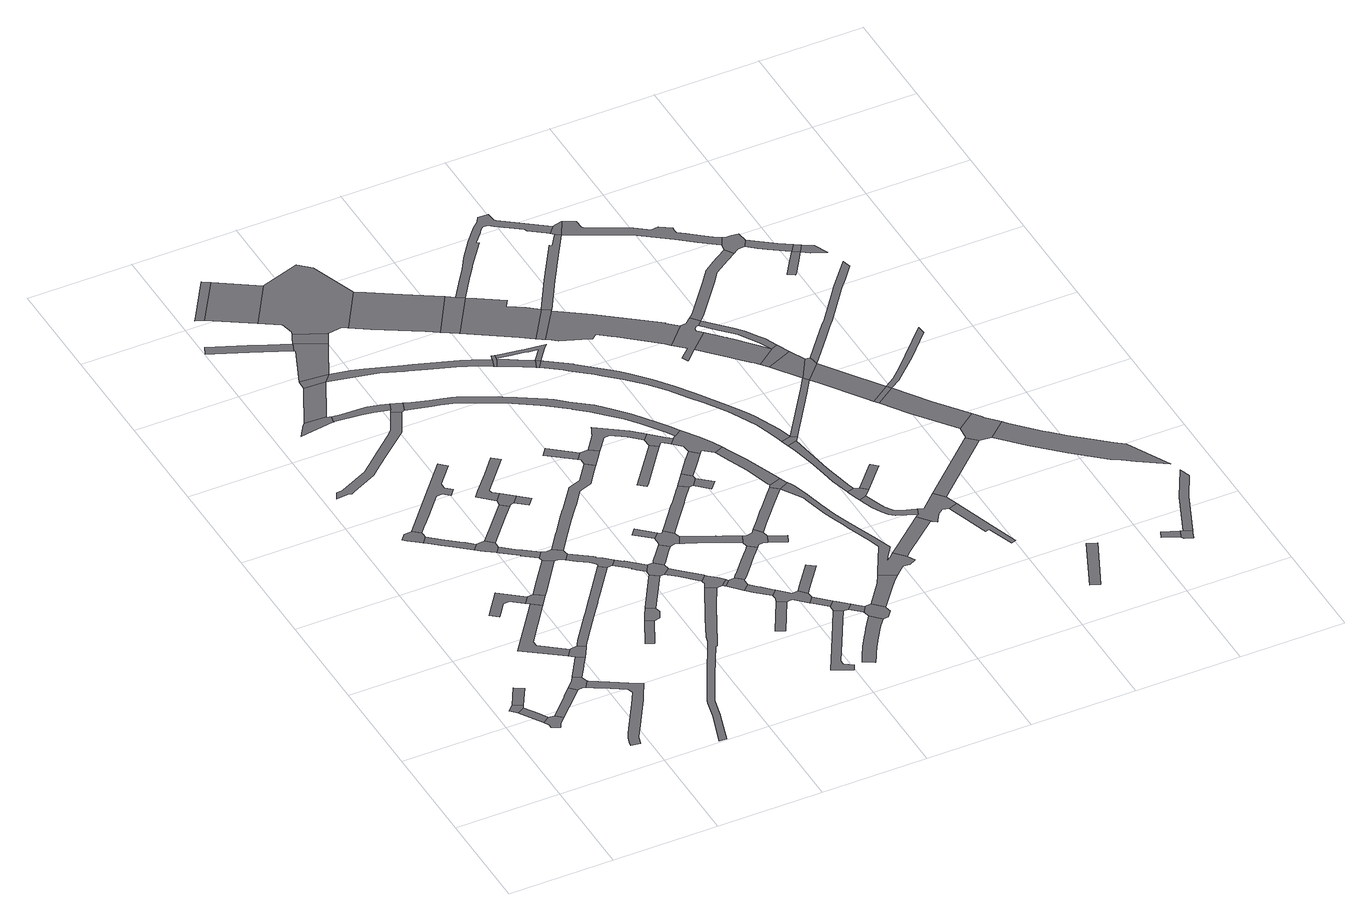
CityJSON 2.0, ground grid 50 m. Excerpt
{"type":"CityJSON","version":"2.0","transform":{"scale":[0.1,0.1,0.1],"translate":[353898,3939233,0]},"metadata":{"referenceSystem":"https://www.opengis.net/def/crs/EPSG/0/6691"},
"CityObjects":{
"road1":{"type":"Road","geometry":[{"type":"MultiSurface","lod":"1","boundaries":[[[0,1,2,3,4]]]}]},
"road2":{"type":"Road","attributes":{"RoadStructureAttribute.sectionType":"1"},"geometry":[{"type":"MultiSurface","lod":"1","boundaries":[[[5,6,7,8,1,0]]]}]},
"road3":{"type":"Road","geometry":[{"type":"MultiSurface","lod":"1","boundaries":[[[9,7,6,10,11,12,13,14,15,16,17,18]]]}]},
"road4":{"type":"Road","geometry":[{"type":"MultiSurface","lod":"1","boundaries":[[[2,19,20,3]]]}]},
"road5":{"type":"Road","attributes":{"RoadStructureAttribute.sectionType":"1"},"geometry":[{"type":"MultiSurface","lod":"1","boundaries":[[[21,22,23,9,18,24,25,26,27]]]}]},
"road6":{"type":"Road","geometry":[{"type":"MultiSurface","lod":"1","boundaries":[[[26,28,29,30,31,32,33,27]]]}]},
"road7":{"type":"Road","attributes":{"RoadStructureAttribute.sectionType":"1"},"geometry":[{"type":"MultiSurface","lod":"1","boundaries":[[[34,35,36,37,38,39,40,41,42,43,44,45,46,47,48,49,30,29,50,51,52,53,54,55,56,57,58,59,60,61,62,63,64,65]]]}]},
"road8":{"type":"Road","attributes":{"RoadStructureAttribute.sectionType":"1"},"geometry":[{"type":"MultiSurface","lod":"1","boundaries":[[[66,67,68,69,70,32,31]]]}]},
"road9":{"type":"Road","attributes":{"RoadStructureAttribute.sectionType":"1"},"geometry":[{"type":"MultiSurface","lod":"1","boundaries":[[[71,72,73,74,75,76,77,78,79]]]}]},
"road10":{"type":"Road","geometry":[{"type":"MultiSurface","lod":"1","boundaries":[[[74,73,69,68,80,81,82]]]}]},
"road11":{"type":"Road","attributes":{"RoadStructureAttribute.sectionType":"1"},"geometry":[{"type":"MultiSurface","lod":"1","boundaries":[[[83,84,85,86,87,88,89,90,91]]]}]},
"road12":{"type":"Road","geometry":[{"type":"MultiSurface","lod":"1","boundaries":[[[92,93,94,95,96,97,98,99,100,101,102,103]]]}]},
"road13":{"type":"Road","attributes":{"RoadStructureAttribute.sectionType":"1"},"geometry":[{"type":"MultiSurface","lod":"1","boundaries":[[[97,104,105,106,107,108,109,110,111,112,113,98]]]}]},
"road14":{"type":"Road","geometry":[{"type":"MultiSurface","lod":"1","boundaries":[[[114,83,91,79,78,115]]]}]},
"road15":{"type":"Road","geometry":[{"type":"MultiSurface","lod":"1","boundaries":[[[116,117,108,107,118,119,120,121,122]]]}]},
"road16":{"type":"Road","attributes":{"RoadStructureAttribute.sectionType":"1"},"geometry":[{"type":"MultiSurface","lod":"1","boundaries":[[[123,124,114,115,125,126]]]}]},
"road17":{"type":"Road","geometry":[{"type":"MultiSurface","lod":"1","boundaries":[[[127,128,129,130,131,132,133,134]]]}]},
"road18":{"type":"Road","attributes":{"RoadStructureAttribute.sectionType":"1"},"geometry":[{"type":"MultiSurface","lod":"1","boundaries":[[[81,135,136,137,138,139,140,141,142,143,144,145,146,147,148,149,150,151,152,82]]]}]},
"road19":{"type":"Road","attributes":{"RoadStructureAttribute.sectionType":"1"},"geometry":[{"type":"MultiSurface","lod":"1","boundaries":[[[153,154,155,156,157,158,159,160,161,162,163,164,165,166,167,101,100]]]}]},
"road20":{"type":"Road","attributes":{"RoadStructureAttribute.sectionType":"1"},"geometry":[{"type":"MultiSurface","lod":"1","boundaries":[[[168,169,170,171,172,173,174,175,176,177,178,179,180,181,182,183,184,185,186,187,188,189,190,191]]]}]},
"road21":{"type":"Road","attributes":{"RoadStructureAttribute.sectionType":"1"},"geometry":[{"type":"MultiSurface","lod":"1","boundaries":[[[121,192,193,194,195,196,197,198,199,122]]]}]},
"road22":{"type":"Road","attributes":{"RoadStructureAttribute.sectionType":"1"},"geometry":[{"type":"MultiSurface","lod":"1","boundaries":[[[200,201,202,203]]]}]},
"road23":{"type":"Road","attributes":{"RoadStructureAttribute.sectionType":"1"},"geometry":[{"type":"MultiSurface","lod":"1","boundaries":[[[116,204,205,206,207,117]]]}]},
"road24":{"type":"Road","attributes":{"RoadStructureAttribute.sectionType":"1"},"geometry":[{"type":"MultiSurface","lod":"1","boundaries":[[[208,209,131,130,210,211]]]}]},
"road25":{"type":"Road","geometry":[{"type":"MultiSurface","lod":"1","boundaries":[[[212,213,214,215,216,217,218,219,220,196,195,123,126]]]}]},
"road26":{"type":"Road","attributes":{"RoadStructureAttribute.sectionType":"1"},"geometry":[{"type":"MultiSurface","lod":"1","boundaries":[[[221,222,223,224,225,226,227,228,229,230,231,232,233,234,235,236,237,238,239,240,241,242,243,244,245,246,247,248]]]}]},
"road27":{"type":"Road","attributes":{"RoadStructureAttribute.sectionType":"1"},"geometry":[{"type":"MultiSurface","lod":"1","boundaries":[[[249,250,251,252,253,254,255,256,257,258]]]}]},
"road28":{"type":"Road","attributes":{"RoadStructureAttribute.sectionType":"1"},"geometry":[{"type":"MultiSurface","lod":"1","boundaries":[[[259,260,261,262,263,200,203]]]}]},
"road29":{"type":"Road","attributes":{"RoadStructureAttribute.sectionType":"1"},"geometry":[{"type":"MultiSurface","lod":"1","boundaries":[[[264,265,266,267,268,269,270,271,272,273,274,275,127,134]]]}]},
"road30":{"type":"Road","geometry":[{"type":"MultiSurface","lod":"1","boundaries":[[[276,208,211,277]]]}]},
"road31":{"type":"Road","geometry":[{"type":"MultiSurface","lod":"1","boundaries":[[[278,279,280,281,214,213,282,283,284,285,286,146,145,287,288]]]}]},
"road32":{"type":"Road","geometry":[{"type":"MultiSurface","lod":"1","boundaries":[[[289,290,291,292,293]]]}]},
"road33":{"type":"Road","geometry":[{"type":"MultiSurface","lod":"1","boundaries":[[[206,205,294,295,296,297,298]]]}]},
"road34":{"type":"Road","attributes":{"RoadStructureAttribute.sectionType":"1"},"geometry":[{"type":"MultiSurface","lod":"1","boundaries":[[[261,299,300,301,262]]]}]},
"road35":{"type":"Road","attributes":{"RoadStructureAttribute.sectionType":"1"},"geometry":[{"type":"MultiSurface","lod":"1","boundaries":[[[297,302,303,304,305,306,307,308,309,298]]]}]},
"road36":{"type":"Road","geometry":[{"type":"MultiSurface","lod":"1","boundaries":[[[295,310,311,296]]]}]},
"road37":{"type":"Road","attributes":{"RoadStructureAttribute.sectionType":"1"},"geometry":[{"type":"MultiSurface","lod":"1","boundaries":[[[312,313,254,253,314,276,277]]]}]},
"road38":{"type":"Road","attributes":{"RoadStructureAttribute.sectionType":"1"},"geometry":[{"type":"MultiSurface","lod":"1","boundaries":[[[287,315,316,317,318,319,320,321,322,288]]]}]},
"road39":{"type":"Road","geometry":[{"type":"MultiSurface","lod":"1","boundaries":[[[323,324,292,291]]]}]},
"road40":{"type":"Road","geometry":[{"type":"MultiSurface","lod":"1","boundaries":[[[269,182,181,325,326,270]]]}]},
"road41":{"type":"Road","geometry":[{"type":"MultiSurface","lod":"1","boundaries":[[[327,328,320,319,300,299,329,330]]]}]},
"road42":{"type":"Road","geometry":[{"type":"MultiSurface","lod":"1","boundaries":[[[331,254,313,332,333,334,335]]]}]},
"road43":{"type":"Road","attributes":{"RoadStructureAttribute.sectionType":"1"},"geometry":[{"type":"MultiSurface","lod":"1","boundaries":[[[336,337,338,339,340,341,342,343,344,217,216,345,346,347,348,349,350,351,352,353,354]]]}]},
"road44":{"type":"Road","attributes":{"RoadStructureAttribute.sectionType":"1"},"geometry":[{"type":"MultiSurface","lod":"1","boundaries":[[[329,355,356,357,358,359,360,361,362,330]]]}]},
"road45":{"type":"Road","attributes":{"RoadStructureAttribute.sectionType":"1"},"geometry":[{"type":"MultiSurface","lod":"1","boundaries":[[[363,364,365,366,367,368,328,327]]]}]},
"road46":{"type":"Road","geometry":[{"type":"MultiSurface","lod":"1","boundaries":[[[369,370,371,358,357,372,373,235,234,374,375]]]}]},
"road47":{"type":"Road","geometry":[{"type":"MultiSurface","lod":"1","boundaries":[[[376,377,378,379]]]}]},
"road48":{"type":"Road","attributes":{"RoadStructureAttribute.sectionType":"1"},"geometry":[{"type":"MultiSurface","lod":"1","boundaries":[[[334,380,381,382,383,384,324,323,385,386,387,335]]]}]},
"road49":{"type":"Road","attributes":{"RoadStructureAttribute.sectionType":"1"},"geometry":[{"type":"MultiSurface","lod":"1","boundaries":[[[374,388,389,390,391,375]]]}]},
"road50":{"type":"Road","attributes":{"RoadStructureAttribute.sectionType":"1"},"geometry":[{"type":"MultiSurface","lod":"1","boundaries":[[[392,393,394,395,396,397,398,399,400,401,402,403,404,405,406,277,211]]]}]},
"road51":{"type":"Road","attributes":{"RoadStructureAttribute.sectionType":"1"},"geometry":[{"type":"MultiSurface","lod":"1","boundaries":[[[407,408,409,410]]]}]},
"road52":{"type":"Road","geometry":[{"type":"MultiSurface","lod":"1","boundaries":[[[411,390,389,412,413,414,415]]]}]},
"road53":{"type":"Road","geometry":[{"type":"MultiSurface","lod":"1","boundaries":[[[416,366,365,417,418,419,420,421,422,423,376,379]]]}]},
"road54":{"type":"Road","attributes":{"RoadStructureAttribute.sectionType":"1"},"geometry":[{"type":"MultiSurface","lod":"1","boundaries":[[[424,425,426,427,413,412,428,429]]]}]},
"road55":{"type":"Road","attributes":{"RoadStructureAttribute.sectionType":"1"},"geometry":[{"type":"MultiSurface","lod":"1","boundaries":[[[430,431,432,433,434,435,436,437,438,439,440]]]}]},
"road56":{"type":"Road","geometry":[{"type":"MultiSurface","lod":"1","boundaries":[[[441,442,443,444]]]}]},
"road57":{"type":"Road","geometry":[{"type":"MultiSurface","lod":"1","boundaries":[[[445,410,409,446,447,448,449,450,451,452,453,454,455,424,429]]]}]},
"road58":{"type":"Road","attributes":{"RoadStructureAttribute.sectionType":"1"},"geometry":[{"type":"MultiSurface","lod":"1","boundaries":[[[456,457,458,459,460,461,462,463,464,465,466,467,468,469,411,415]]]}]},
"road59":{"type":"Road","attributes":{"RoadStructureAttribute.sectionType":"1"},"geometry":[{"type":"MultiSurface","lod":"1","boundaries":[[[470,471,472,473,474,420,419,475,476,477,478,479,480]]]}]},
"road60":{"type":"Road","geometry":[{"type":"MultiSurface","lod":"1","boundaries":[[[444,443,481,354,353,482,483,484,485]]]}]},
"road61":{"type":"Road","attributes":{"RoadStructureAttribute.sectionType":"1"},"geometry":[{"type":"MultiSurface","lod":"1","boundaries":[[[486,487,488,489,490,491,492,493,494,495,496,497,498,499,500,501,502,503,504,505,506,507]]]}]},
"road62":{"type":"Road","attributes":{"RoadStructureAttribute.sectionType":"1"},"geometry":[{"type":"MultiSurface","lod":"1","boundaries":[[[508,509,510,511,512,513,514,515,422,421,516,517,518,519,520,521]]]}]},
"road63":{"type":"Road","attributes":{"RoadStructureAttribute.sectionType":"1"},"geometry":[{"type":"MultiSurface","lod":"1","boundaries":[[[522,523,524,525,526,527,528,529,530,531,532,533,534,535,536,537,538,539,540,541,542,543,326,325,544,545,546,547,548,549,550,551,552,553,554,555,556,557,558,559,560,561,562,563,564,565]]]}]},
"road64":{"type":"Road","attributes":{"RoadStructureAttribute.sectionType":"1"},"geometry":[{"type":"MultiSurface","lod":"1","boundaries":[[[451,450,566,567,568,569]]]}]},
"road65":{"type":"Road","attributes":{"function":"3","RoadStructureAttribute.sectionType":"1"},"geometry":[{"type":"MultiSurface","lod":"1","boundaries":[[[570,571,572,382,381,573,574,575]]]}]},
"road66":{"type":"Road","geometry":[{"type":"MultiSurface","lod":"1","boundaries":[[[568,440,439,576,577,578,579,580,569]]]}]},
"road67":{"type":"Road","attributes":{"RoadStructureAttribute.sectionType":"1"},"geometry":[{"type":"MultiSurface","lod":"1","boundaries":[[[452,581,582,583,584,585,453]]]}]},
"road68":{"type":"Road","attributes":{"RoadStructureAttribute.sectionType":"1"},"geometry":[{"type":"MultiSurface","lod":"1","boundaries":[[[586,587,577,576,588,589,590]]]}]},
"road69":{"type":"Road","geometry":[{"type":"MultiSurface","lod":"1","boundaries":[[[591,592,480,479,463,462,593,594,595,596,597,598]]]}]},
"road70":{"type":"Road","attributes":{"RoadStructureAttribute.sectionType":"1"},"geometry":[{"type":"MultiSurface","lod":"1","boundaries":[[[599,600,601,602,603,604,605,606,607,608]]]}]},
"road71":{"type":"Road","geometry":[{"type":"MultiSurface","lod":"1","boundaries":[[[399,609,610,611,612,613,400]]]}]},
"road72":{"type":"Road","geometry":[{"type":"MultiSurface","lod":"1","boundaries":[[[614,495,494,615,616,617,618,619,586,590]]]}]},
"road73":{"type":"Road","attributes":{"RoadStructureAttribute.sectionType":"1"},"geometry":[{"type":"MultiSurface","lod":"1","boundaries":[[[620,621,622,623,624,625,626,627,485,484,628,629,630,631,632,633]]]}]},
"road74":{"type":"Road","geometry":[{"type":"MultiSurface","lod":"1","boundaries":[[[634,635,636,637,508,521]]]}]},
"road75":{"type":"Road","geometry":[{"type":"MultiSurface","lod":"1","boundaries":[[[638,639,596,595]]]}]},
"road76":{"type":"Road","attributes":{"RoadStructureAttribute.sectionType":"1"},"geometry":[{"type":"MultiSurface","lod":"1","boundaries":[[[640,641,642,643,610,609,644,645,646]]]}]},
"road77":{"type":"Road","geometry":[{"type":"MultiSurface","lod":"1","boundaries":[[[634,647,648,635]]]}]},
"road78":{"type":"Road","geometry":[{"type":"MultiSurface","lod":"1","boundaries":[[[649,570,575,650,651]]]}]},
"road79":{"type":"Road","attributes":{"RoadStructureAttribute.sectionType":"1"},"geometry":[{"type":"MultiSurface","lod":"1","boundaries":[[[652,653,654,655,656,657,612,611,658,659,660,661,662,640,663]]]}]},
"road80":{"type":"Road","geometry":[{"type":"MultiSurface","lod":"1","boundaries":[[[664,663,640,646]]]}]},
"road81":{"type":"Road","attributes":{"RoadStructureAttribute.sectionType":"1"},"geometry":[{"type":"MultiSurface","lod":"1","boundaries":[[[665,666,667,668,637,636]]]}]},
"road82":{"type":"Road","geometry":[{"type":"MultiSurface","lod":"1","boundaries":[[[669,670,671,619,618,672,673,674]]]}]},
"road83":{"type":"Road","geometry":[{"type":"MultiSurface","lod":"1","boundaries":[[[675,676,677,678,679,680,633,632,608,607]]]}]},
"road84":{"type":"Road","attributes":{"RoadStructureAttribute.sectionType":"1"},"geometry":[{"type":"MultiSurface","lod":"1","boundaries":[[[681,682,683,684,685,686,598,597,687,688,689,690,691,692,693]]]}]},
"road85":{"type":"Road","attributes":{"function":"3","RoadStructureAttribute.sectionType":"1"},"geometry":[{"type":"MultiSurface","lod":"1","boundaries":[[[650,694,695,696,697,698,699,700,701,702,651]]]}]},
"road86":{"type":"Road","geometry":[{"type":"MultiSurface","lod":"1","boundaries":[[[678,677,703,667,666,704,705,706,707,708,522,565]]]}]},
"road87":{"type":"Road","attributes":{"RoadStructureAttribute.sectionType":"1"},"geometry":[{"type":"MultiSurface","lod":"1","boundaries":[[[709,710,711,712,713,714,715,716,717,706,705]]]}]},
"road88":{"type":"Road","geometry":[{"type":"MultiSurface","lod":"1","boundaries":[[[718,719,713,712,720,681,693]]]}]},
"road89":{"type":"Road","geometry":[{"type":"MultiSurface","lod":"1","boundaries":[[[697,696,721,722,723,724]]]}]},
"road90":{"type":"Road","attributes":{"RoadStructureAttribute.sectionType":"1"},"geometry":[{"type":"MultiSurface","lod":"1","boundaries":[[[725,726,727,728,729,730,731,732,733,734,735,669,674,736,737,738,739,740,741,742,743,744,745,746,747,748,749,750,751,752,753,754,718,693]]]}]},
"road91":{"type":"Road","attributes":{"RoadStructureAttribute.sectionType":"1"},"geometry":[{"type":"MultiSurface","lod":"1","boundaries":[[[755,756,757,758,759,760,761,762,763,764,765,766,767,768,769,770,771,772,773,774,775,776,777,778,779,780,781,782,783,784,785,786,787,788,789,663,664]]]}]},
"road92":{"type":"Road","geometry":[{"type":"MultiSurface","lod":"1","boundaries":[[[790,791,741,740,792,793]]]}]},
"road93":{"type":"Road","attributes":{"function":"3","RoadStructureAttribute.sectionType":"1"},"geometry":[{"type":"MultiSurface","lod":"1","boundaries":[[[794,795,796,797,798,799,723,722,800,801,802,803,804,805,806,807,808,809]]]}]},
"road94":{"type":"Road","geometry":[{"type":"MultiSurface","lod":"1","boundaries":[[[810,811,812,813,814,815,816,817]]]}]},
"road95":{"type":"Road","attributes":{"RoadStructureAttribute.sectionType":"1"},"geometry":[{"type":"MultiSurface","lod":"1","boundaries":[[[818,819,820,821,811,810,822,823,824,825]]]}]},
"road96":{"type":"Road","attributes":{"RoadStructureAttribute.sectionType":"1"},"geometry":[{"type":"MultiSurface","lod":"1","boundaries":[[[826,827,828,829,830,831,832,833,834,835,836,837,838,839,840,841,842,843,844,845,846,847,848,849,850,851,852,853,854,649,651]]]}]},
"road97":{"type":"Road","geometry":[{"type":"MultiSurface","lod":"1","boundaries":[[[824,855,856,774,773,825]]]}]},
"road98":{"type":"Road","attributes":{"RoadStructureAttribute.sectionType":"1"},"geometry":[{"type":"MultiSurface","lod":"1","boundaries":[[[857,858,859,860,861,815,814,862,863,864,865,866,867]]]}]},
"road99":{"type":"Road","attributes":{"RoadStructureAttribute.sectionType":"1"},"geometry":[{"type":"MultiSurface","lod":"1","boundaries":[[[724,868,869,870,871,872,873,874,875,876,877,697]]]}]},
"road100":{"type":"Road","geometry":[{"type":"MultiSurface","lod":"1","boundaries":[[[816,878,879,880,817]]]}]},
"road101":{"type":"Road","geometry":[{"type":"MultiSurface","lod":"1","boundaries":[[[881,857,867,790,793,882,883,884,885,886,887,888,889,890,891]]]}]},
"road102":{"type":"Road","geometry":[{"type":"MultiSurface","lod":"1","boundaries":[[[892,893,809,808,894,895,896,897,898,899,900,901,902,903,904]]]}]},
"road103":{"type":"Road","attributes":{"RoadStructureAttribute.sectionType":"1"},"geometry":[{"type":"MultiSurface","lod":"1","boundaries":[[[905,906,774,856,907,908]]]}]},
"road104":{"type":"Road","geometry":[{"type":"MultiSurface","lod":"1","boundaries":[[[909,910,911,912,913,914,915,916,917,889,888]]]}]},
"road105":{"type":"Road","attributes":{"function":"3","RoadStructureAttribute.sectionType":"1"},"geometry":[{"type":"MultiSurface","lod":"1","boundaries":[[[918,919,920,921,922,923,924,925,926,927,928,929,930,899,898]]]}]},
"road106":{"type":"Road","geometry":[{"type":"MultiSurface","lod":"1","boundaries":[[[872,871,931,842,841]]]}]},
"road107":{"type":"Road","attributes":{"RoadStructureAttribute.sectionType":"1"},"geometry":[{"type":"MultiSurface","lod":"1","boundaries":[[[903,932,933,934,935,925,936,937,938,939,940,941,904]]]}]},
"road108":{"type":"Road","geometry":[{"type":"MultiSurface","lod":"1","boundaries":[[[924,942,943,936,925]]]}]},
"road109":{"type":"Road","attributes":{"function":"3","RoadStructureAttribute.sectionType":"1"},"geometry":[{"type":"MultiSurface","lod":"1","boundaries":[[[943,942,944,905,945]]]}]},
"road110":{"type":"Road","attributes":{"RoadStructureAttribute.sectionType":"1"},"geometry":[{"type":"MultiSurface","lod":"1","boundaries":[[[946,947,948,949]]]}]},
"road111":{"type":"Road","attributes":{"RoadStructureAttribute.sectionType":"1"},"geometry":[{"type":"MultiSurface","lod":"1","boundaries":[[[890,950,951,952,891]]]}]},
"road112":{"type":"Road","geometry":[{"type":"MultiSurface","lod":"1","boundaries":[[[953,945,905,908,954]]]}]},
"road113":{"type":"Road","attributes":{"function":"3","RoadStructureAttribute.sectionType":"1"},"geometry":[{"type":"MultiSurface","lod":"1","boundaries":[[[955,956,954,908,957,958,959]]]}]},
"road114":{"type":"Road","attributes":{"RoadStructureAttribute.sectionType":"1"},"geometry":[{"type":"MultiSurface","lod":"1","boundaries":[[[960,961,962,963,964,965,966,967,968,969,970,971,972,973,974,975,976,977,892,904]]]}]},
"road115":{"type":"Road","geometry":[{"type":"MultiSurface","lod":"1","boundaries":[[[978,979,955,959]]]}]},
"road116":{"type":"Road","attributes":{"RoadStructureAttribute.sectionType":"1"},"geometry":[{"type":"MultiSurface","lod":"1","boundaries":[[[980,981,982,983,984,985,986,987,988,989,990,991,992,931,871,993,994,995,996,997,998]]]}]},
"road117":{"type":"Road","attributes":{"function":"3","RoadStructureAttribute.sectionType":"1"},"geometry":[{"type":"MultiSurface","lod":"1","boundaries":[[[978,999,1000,1001,1002,979]]]}]},
"road118":{"type":"Road","geometry":[{"type":"MultiSurface","lod":"1","boundaries":[[[1003,1004,1001,1000,1005,951,950,1006,1007]]]}]},
"road119":{"type":"Road","attributes":{"RoadStructureAttribute.sectionType":"1"},"geometry":[{"type":"MultiSurface","lod":"1","boundaries":[[[1008,1009,1010,1011,1012,1013,1014,1015,1016,1017,1018,1019,1020,1021,1022,1023,1024,1025,953,954]]]}]},
"road120":{"type":"Road","attributes":{"RoadStructureAttribute.sectionType":"1"},"geometry":[{"type":"MultiSurface","lod":"1","boundaries":[[[1026,1027,1028,1029,1030,1031,1032,1033,1034,955,979]]]}]},
"road121":{"type":"Road","geometry":[{"type":"MultiSurface","lod":"1","boundaries":[[[1035,1036,1037,1038]]]}]},
"road122":{"type":"Road","geometry":[{"type":"MultiSurface","lod":"1","boundaries":[[[1039,969,968,1040,1041,1042,1043,1044,1045,1046,1047,1048,980,998]]]}]},
"road123":{"type":"Road","geometry":[{"type":"MultiSurface","lod":"1","boundaries":[[[1049,1050,1051,1052,1053,1035,1038]]]}]},
"road124":{"type":"Road","geometry":[{"type":"MultiSurface","lod":"1","boundaries":[[[1054,1055,1056,1057,1058,1059,1060,1061]]]}]},
"road125":{"type":"Road","attributes":{"RoadStructureAttribute.sectionType":"1"},"geometry":[{"type":"MultiSurface","lod":"1","boundaries":[[[1062,1063,1044,1043,1064,1065,1054]]]}]},
"road126":{"type":"Road","attributes":{"function":"3","RoadStructureAttribute.sectionType":"1"},"geometry":[{"type":"MultiSurface","lod":"1","boundaries":[[[1006,1066,1067,1068,1069,1070,1071,1072,1073,1074,1075,1076,1077,1078,1079,1080,1081,1007]]]}]},
"road127":{"type":"Road","geometry":[{"type":"MultiSurface","lod":"1","boundaries":[[[1082,1062,1054,1061]]]}]},
"road128":{"type":"Road","attributes":{"RoadStructureAttribute.sectionType":"1"},"geometry":[{"type":"MultiSurface","lod":"1","boundaries":[[[1052,1083,1084,1085,1086,1087,1053]]]}]},
"road129":{"type":"Road","attributes":{"RoadStructureAttribute.sectionType":"1"},"geometry":[{"type":"MultiSurface","lod":"1","boundaries":[[[1088,1089,1090,1091,1082,1061]]]}]}
},
"vertices":[
[92,565,0],[127,587,0],[134,600,0],[92,623,0],[63,595,0],
[134,498,0],[158,459,0],[191,480,0],[167,522,0],
[221,477,0],[172,435,0],[172,415,0],[208,395,0],[219,416,0],[223,421,0],[228,426,0],[236,435,0],[243,442,0],[250,449,0],
[191,701,0],[150,725,0],
[318,576,0],[314,572,0],[275,533,0],[304,503,0],[331,531,0],[387,589,0],[358,617,0],
[417,593,0],[425,587,0],[449,626,0],[442,655,0],[408,677,0],[393,654,0],
[462,144,0],[464,152,0],[467,164,0],[470,174,0],[474,185,0],[479,195,0],[485,205,0],[493,218,0],[501,232,0],[560,328,0],[605,402,0],[616,421,0],[658,498,0],[636,510,0],[531,573,0],[454,623,0],[441,578,0],[456,568,0],[517,532,0],[581,494,0],[588,465,0],[547,395,0],[535,375,0],[477,279,0],[464,258,0],[446,228,0],[439,216,0],[433,203,0],[428,189,0],[424,176,0],[420,161,0],[418,152,0],
[482,717,0],[487,725,0],[515,769,0],[479,791,0],[465,768,0],
[452,1169,0],[279,938,0],[455,809,0],[482,846,0],[366,936,0],[365,962,0],[506,1153,0],[514,1162,0],[471,1194,0],
[548,822,0],[553,830,0],[519,851,0],
[481,1243,0],[372,1327,0],[288,1215,0],[280,1204,0],[316,1177,0],[335,1202,0],[368,1247,0],[398,1251,0],[453,1208,0],
[180,1825,0],[188,1818,0],[198,1811,0],[240,1779,0],[244,1776,0],[252,1769,0],[278,1798,0],[277,1819,0],[277,1831,0],[243,1860,0],[240,1856,0],[205,1854,0],
[269,1755,0],[313,1718,0],[353,1685,0],[424,1627,0],[448,1657,0],[411,1688,0],[392,1705,0],[390,1703,0],[329,1754,0],[318,1763,0],
[511,1247,0],[553,1216,0],
[524,1628,0],[490,1660,0],[435,1617,0],[445,1609,0],[461,1596,0],[500,1567,0],[523,1597,0],
[649,1433,0],[546,1294,0],[566,1233,0],[693,1404,0],
[289,2699,0],[282,2702,0],[276,2704,0],[270,2709,0],[166,2713,0],[155,2703,0],[115,2641,0],[280,2666,0],
[567,853,0],[573,861,0],[620,925,0],[651,967,0],[674,997,0],[723,1062,0],[729,1070,0],[734,1078,0],[769,1125,0],[792,1156,0],[875,1265,0],[843,1289,0],[720,1125,0],[691,1086,0],[649,1031,0],[637,1014,0],[540,885,0],[524,860,0],
[302,1859,0],[327,1888,0],[355,1920,0],[443,2021,0],[473,2023,0],[502,1997,0],[530,2030,0],[501,2056,0],[500,2086,0],[582,2181,0],[548,2211,0],[409,2051,0],[349,1982,0],[302,1928,0],[260,1879,0],
[59,2198,0],[120,2203,0],[124,2204,0],[130,2198,0],[132,2199,0],[151,2209,0],[271,2268,0],[320,2311,0],[353,2339,0],[358,2344,0],[467,2435,0],[508,2471,0],[510,2474,0],[569,2591,0],[528,2612,0],[472,2504,0],[445,2477,0],[437,2469,0],[329,2378,0],[315,2365,0],[247,2306,0],[111,2239,0],[107,2239,0],[77,2236,0],
[509,1560,0],[584,1502,0],[582,1499,0],[647,1453,0],[670,1487,0],[605,1532,0],[595,1540,0],[580,1552,0],
[853,870,0],[785,735,0],[821,717,0],[888,852,0],
[637,1756,0],[690,1817,0],[657,1847,0],[588,1769,0],
[271,2925,0],[261,2904,0],[279,2727,0],[375,2920,0],
[718,1406,0],[739,1389,0],[765,1423,0],[762,1440,0],[761,1452,0],[719,1480,0],[696,1476,0],[688,1475,0],[677,1482,0],
[817,52,0],[850,158,0],[852,164,0],[855,177,0],[875,261,0],[938,382,0],[943,391,0],[954,414,0],[998,494,0],[1045,582,0],[1051,579,0],[1061,598,0],[1170,821,0],[1227,930,0],[1182,953,0],[1092,771,0],[1037,657,0],[1028,625,0],[1025,616,0],[924,427,0],[907,394,0],[877,335,0],[860,302,0],[846,272,0],[842,259,0],[821,173,0],[768,8,0],[803,6,0],
[4,3320,0],[40,3304,0],[175,3245,0],[229,3221,0],[349,3169,0],[367,3211,0],[224,3274,0],[190,3289,0],[106,3326,0],[22,3363,0],
[919,861,0],[939,898,0],[933,924,0],[895,947,0],[871,907,0],
[285,2666,0],[288,2667,0],[409,2654,0],[464,2646,0],[493,2638,0],[535,2626,0],[549,2664,0],[532,2670,0],[512,2677,0],[455,2690,0],[431,2692,0],[337,2696,0],
[275,2971,0],[409,2961,0],
[886,1328,0],[861,1345,0],[863,1348,0],[854,1356,0],[779,1358,0],[822,1327,0],[839,1314,0],[843,1311,0],[846,1292,0],[899,1266,0],[924,1295,0],
[70,3547,0],[66,3540,0],[103,3524,0],[244,3739,0],[209,3761,0],
[699,1827,0],[717,1831,0],[748,1868,0],[693,1914,0],[660,1875,0],
[1047,1110,0],[1011,1139,0],[1001,1124,0],
[666,1937,0],[663,1955,0],[803,2117,0],[791,2127,0],[769,2146,0],[694,2059,0],[618,1972,0],[591,1941,0],
[770,1788,0],[800,1824,0],
[480,3103,0],[501,3144,0],[357,3165,0],
[966,1209,0],[962,1206,0],[968,1203,0],[979,1192,0],[1012,1163,0],[1033,1201,0],[959,1269,0],[956,1266,0],
[296,3402,0],[431,3616,0],
[586,2598,0],[603,2645,0],
[1099,1169,0],[1063,1203,0],[1070,1112,0],[1102,1139,0],
[384,3250,0],[512,3166,0],[515,3171,0],[533,3207,0],[393,3269,0],
[1036,1838,0],[974,1816,0],[945,1778,0],[888,1704,0],[878,1692,0],[843,1648,0],[826,1624,0],[793,1579,0],[782,1563,0],[830,1548,0],[883,1618,0],[932,1678,0],[954,1706,0],[1004,1773,0],[1035,1784,0],[1067,1795,0],[1123,1870,0],[1144,1897,0],[1104,1928,0],
[1117,1070,0],[1181,1010,0],[1191,1000,0],[1221,1028,0],[1218,1031,0],[1210,1040,0],[1144,1099,0],[1119,1123,0],
[1108,1179,0],[1154,1238,0],[1178,1268,0],[1138,1299,0],[1107,1260,0],[1069,1212,0],
[1269,981,0],[1260,990,0],[1227,1021,0],[1193,993,0],[1195,980,0],[1257,934,0],[1287,962,0],
[1170,1375,0],[1095,1440,0],[1069,1410,0],[1143,1345,0],
[602,3215,0],[625,3200,0],[756,3406,0],[677,3628,0],[622,3678,0],[384,3346,0],[386,3345,0],[400,3286,0],
[1264,926,0],[1267,923,0],[1297,951,0],[1291,958,0],
[518,2890,0],[607,2868,0],[707,2831,0],[722,2826,0],[801,2797,0],[916,2757,0],[1003,2718,0],[1059,2688,0],[1074,2731,0],[996,2767,0],[951,2788,0],[758,2856,0],[722,2869,0],[561,2923,0],[505,2939,0],
[1318,559,0],[1358,538,0],[1450,709,0],[1410,730,0],
[1326,954,0],[1324,861,0],[1354,889,0],[1355,920,0],[1359,924,0],
[1144,1307,0],[1207,1275,0],[1213,1272,0],[1222,1268,0],[1242,1309,0],[1235,1338,0],[1198,1375,0],[1187,1360,0],
[1442,802,0],[1431,813,0],[1396,848,0],[1383,860,0],[1353,830,0],[1415,774,0],
[1551,478,0],[1476,342,0],[1408,218,0],[1497,171,0],[1513,201,0],[1474,230,0],[1474,251,0],[1532,356,0],[1572,429,0],[1637,545,0],[1601,569,0],
[1003,2095,0],[976,2059,0],[1094,1969,0],[1121,2004,0],
[1419,750,0],[1454,709,0],[1479,713,0],[1526,668,0],[1533,661,0],[1534,660,0],[1560,689,0],[1557,719,0],[1526,753,0],[1496,750,0],[1482,764,0],
[1362,928,0],[1384,952,0],[1427,1000,0],[1470,1052,0],[1478,1061,0],[1496,1081,0],[1505,1091,0],[1470,1121,0],[1454,1101,0],[1431,1076,0],[1404,1044,0],[1343,974,0],[1342,974,0],[1329,958,0],
[1409,1229,0],[1382,1240,0],[1381,1241,0],[1327,1268,0],[1248,1306,0],[1243,1258,0],[1290,1235,0],[1351,1207,0],[1380,1193,0],[1464,1151,0],[1484,1191,0],
[1104,1961,0],[1186,1954,0],[1197,1968,0],[1202,1975,0],[1162,2005,0],
[1621,209,0],[1632,227,0],[1653,263,0],[1675,298,0],[1686,315,0],[1693,326,0],[1716,361,0],[1735,386,0],[1763,421,0],[1717,465,0],[1703,445,0],[1685,420,0],[1668,395,0],[1665,392,0],[1642,358,0],[1639,353,0],[1635,347,0],[1623,329,0],[1603,296,0],[1573,243,0],[1551,203,0],[1602,174,0],
[1392,1616,0],[1383,1605,0],[1378,1598,0],[1322,1528,0],[1303,1506,0],[1255,1446,0],[1214,1396,0],[1207,1387,0],[1246,1354,0],[1312,1435,0],[1344,1476,0],[1364,1502,0],[1376,1517,0],[1432,1585,0],
[1571,1944,0],[1563,1955,0],[1547,1979,0],[1505,2040,0],[1435,2137,0],[1375,2206,0],[1322,2262,0],[1248,2320,0],[1235,2331,0],[1226,2339,0],[1186,2372,0],[1163,2387,0],[1052,2455,0],[1037,2465,0],[998,2487,0],[931,2524,0],[831,2574,0],[826,2576,0],[803,2584,0],[758,2597,0],[713,2608,0],[639,2631,0],[628,2587,0],[703,2569,0],[751,2558,0],[757,2556,0],[791,2546,0],[809,2538,0],[913,2488,0],[967,2458,0],[978,2452,0],[1016,2430,0],[1119,2364,0],[1124,2360,0],[1194,2305,0],[1225,2280,0],[1228,2277,0],[1286,2229,0],[1339,2175,0],[1393,2119,0],[1442,2057,0],[1509,1961,0],[1516,1951,0],[1536,1920,0],
[1541,654,0],[1547,648,0],[1601,598,0],[1628,627,0],
[1088,3200,0],[932,3297,0],[801,3378,0],[708,3148,0],[909,3027,0],[960,2995,0],
[1660,544,0],[1686,573,0],[1675,583,0],[1648,608,0],[1639,617,0],
[1576,744,0],[1671,866,0],[1636,894,0],[1600,849,0],[1544,776,0],
[1731,531,0],[1702,559,0],[1661,544,0],[1710,499,0],[1712,497,0],
[1530,1190,0],[1499,1184,0],[1516,1105,0],[1544,1110,0],[1559,1103,0],[1579,1143,0],[1574,1172,0],[1545,1209,0],
[1344,1833,0],[1268,1735,0],[1261,1726,0],[1240,1700,0],[1273,1671,0],[1284,1683,0],[1342,1758,0],[1399,1832,0],[1443,1887,0],[1407,1913,0],
[1071,2682,0],[1092,2722,0],[1095,2731,0],[1098,2751,0],[1081,2754,0],
[1712,490,0],[1789,422,0],[1815,454,0],[1809,485,0],[1809,487,0],[1764,535,0],
[1377,2036,0],[1241,2132,0],[1238,2121,0],[1231,2104,0],[1226,2094,0],[1223,2087,0],[1215,2074,0],[1199,2054,0],[1222,2001,0],[1257,2046,0],[1287,2051,0],[1352,2005,0],[1406,1956,0],[1433,1985,0],
[1453,1588,0],[1480,1626,0],[1479,1645,0],[1441,1679,0],
[1638,1064,0],[1658,1105,0],
[1235,2641,0],[1229,2644,0],[1205,2658,0],[1137,2699,0],[1093,2671,0],[1171,2628,0],[1218,2598,0],
[1512,1532,0],[1545,1569,0],
[1127,3175,0],[1031,2950,0],[1161,3153,0],
[1304,2694,0],[1325,2717,0],[1277,2723,0],[1230,2729,0],[1215,2731,0],[1122,2747,0],[1159,2720,0],[1207,2712,0],[1230,2708,0],[1237,2707,0],[1283,2701,0],[1254,2630,0],
[1229,2592,0],
[1529,1708,0],[1577,1767,0],[1538,1799,0],[1499,1753,0],
[1877,692,0],[1874,687,0],[1850,645,0],[1889,584,0],[1920,621,0],[1953,656,0],
[1460,1909,0],[1463,1905,0],[1494,1878,0],[1520,1907,0],[1493,1931,0],[1486,1938,0],
[1736,1429,0],[1708,1397,0],[1649,1329,0],[1623,1299,0],[1591,1261,0],[1583,1252,0],[1587,1187,0],[1612,1217,0],[1636,1246,0],[1658,1270,0],[1687,1306,0],[1738,1363,0],[1771,1399,0],
[1112,2898,0],[1246,2809,0],[1304,2771,0],[1413,2935,0],[1362,2977,0],[1325,3000,0],[1290,3021,0],[1313,3057,0],[1201,3128,0],
[1535,1839,0],[1590,1783,0],[1635,1742,0],[1679,1763,0],[1658,1808,0],[1623,1866,0],
[1657,1687,0],[1703,1578,0],[1740,1453,0],[1746,1441,0],[1802,1462,0],[1791,1491,0],[1734,1641,0],[1687,1744,0],[1686,1748,0],
[1818,1424,0],[1814,1430,0],[1740,1434,0],
[1327,2755,0],[1338,2748,0],[1448,2907,0],[1451,2912,0],
[1832,1299,0],[1840,1269,0],[1864,1165,0],[1882,1114,0],[1903,1053,0],[1910,1034,0],[1950,922,0],[1969,863,0],[1924,782,0],[1922,778,0],[1890,720,0],[1984,684,0],[2002,699,0],[2032,693,0],[2065,710,0],[2046,748,0],[2002,796,0],[1979,776,0],[1957,760,0],[1956,760,0],[1971,786,0],[2011,838,0],[1978,929,0],[1942,1023,0],[1923,1075,0],[1898,1143,0],[1877,1226,0],[1857,1312,0],[1836,1389,0],[1824,1411,0],
[1249,2579,0],[1314,2529,0],[1331,2515,0],[1394,2465,0],[1409,2452,0],[1420,2442,0],[1443,2421,0],[1510,2358,0],[1584,2281,0],[1647,2204,0],[1706,2120,0],[1748,2059,0],[1805,1968,0],[1806,1968,0],[1841,1903,0],[1878,1825,0],[1896,1773,0],[1915,1704,0],[1922,1678,0],[1970,1692,0],[1951,1755,0],[1895,1885,0],[1885,1906,0],[1869,1933,0],[1824,2004,0],[1738,2139,0],[1734,2145,0],[1682,2222,0],[1622,2303,0],[1555,2378,0],[1520,2414,0],[1491,2439,0],[1372,2544,0],[1368,2547,0],[1264,2624,0],
[2201,965,0],[2044,833,0],[2070,770,0],[2243,915,0],
[1842,2612,0],[1844,2614,0],[1725,2704,0],[1637,2773,0],[1594,2806,0],[1553,2835,0],[1360,2732,0],[1384,2714,0],[1508,2665,0],[1520,2660,0],[1545,2681,0],[1600,2638,0],[1606,2635,0],[1778,2488,0],[1798,2469,0],[1891,2567,0],
[2051,1257,0],[2018,1248,0],[2019,1241,0],[2032,1198,0],[2038,1178,0],[2074,1189,0],[2106,1224,0],[2076,1251,0],
[1947,1595,0],[1968,1498,0],[1979,1430,0],[1993,1342,0],[2044,1282,0],[2012,1434,0],[1979,1653,0],[1934,1640,0],
[1236,3259,0],[1243,3269,0],[1281,3322,0],[1286,3329,0],[1382,3455,0],[1373,3463,0],[1417,3514,0],[1428,3528,0],[1445,3543,0],[1452,3544,0],[1471,3543,0],[1490,3525,0],[1596,3447,0],[1601,3432,0],[1669,3383,0],[1681,3375,0],[1713,3411,0],[1513,3556,0],[1509,3559,0],[1503,3607,0],[1454,3610,0],[1439,3584,0],[1403,3552,0],[1385,3531,0],[1346,3484,0],[1279,3396,0],[1250,3349,0],[1237,3330,0],[1197,3273,0],
[1981,1655,0],[1994,1675,0],
[2228,1012,0],[2163,1034,0],[2133,1054,0],[2111,1088,0],[2097,1120,0],[2041,1170,0],[2062,1109,0],[2084,1063,0],[2105,1035,0],[2128,1017,0],[2217,978,0],
[1552,3081,0],[1590,3141,0],[1606,3165,0],[1719,3343,0],[1694,3359,0],[1650,3295,0],[1640,3303,0],[1565,3185,0],[1553,3166,0],[1514,3104,0],
[2215,1345,0],[2187,1371,0],[2186,1372,0],
[2257,1002,0],[2249,909,0],[2267,896,0],[2273,905,0],[2296,940,0],[2298,943,0],[2323,960,0],[2352,954,0],[2396,969,0],[2377,1028,0],[2335,1074,0],
[1951,2597,0],[1921,2572,0],[1844,2426,0],[1851,2419,0],[1800,2373,0],[1815,2344,0],[1872,2398,0],[1960,2483,0],[1936,2508,0],[1936,2521,0],[1951,2534,0],[1960,2535,0],[1985,2558,0],
[2196,2018,0],[2154,1957,0],[2163,1918,0],[2215,1993,0],
[2363,922,0],[2384,854,0],[2415,760,0],[2419,745,0],[2440,751,0],[2484,626,0],[2506,633,0],[2504,639,0],[2460,774,0],
[1940,2327,0],[1975,2290,0],[1995,2269,0],[2014,2247,0],[2049,2211,0],[2059,2202,0],[2076,2181,0],[2167,2254,0],[2050,2387,0],[2035,2404,0],[2031,2408,0],[2021,2419,0],[2017,2424,0],
[1762,3423,0],
[2026,2466,0],[2084,2405,0],[2094,2389,0],[2141,2311,0],[2199,2268,0],[2172,2328,0],[2157,2353,0],[2119,2415,0],[2085,2454,0],[1999,2543,0],
[2102,2149,0],[2227,2205,0],
[2110,2137,0],[2262,2128,0],
[2693,205,0],[2809,460,0],[2765,479,0],[2650,224,0],
[2675,1302,0],[2629,1345,0],[2337,1076,0],
[2285,2123,0],[2294,2077,0],
[2487,1807,0],[2365,1979,0],[2242,1956,0],[2371,1776,0],[2394,1742,0],
[1991,2565,0],[2007,2582,0],[2137,2742,0],[2150,2758,0],[2182,2801,0],[2192,2814,0],[2247,2851,0],[2272,2869,0],[2317,2898,0],[2291,2938,0],[2245,2909,0],[2209,2884,0],[2197,2876,0],[2159,2849,0],[2138,2822,0],[2109,2786,0],[1973,2617,0],[1972,2616,0],
[2409,1720,0],[2502,1785,0],
[2320,3017,0],[2300,3028,0],[2243,3070,0],[2194,3110,0],[2163,3135,0],[2162,3152,0],[2162,3169,0],[2111,3202,0],[2075,3200,0],[2012,3245,0],[1822,3346,0],[1819,3347,0],[1817,3394,0],[1800,3303,0],[1920,3239,0],[1987,3204,0],[2136,3096,0],[2213,3032,0],[2295,2971,0],
[2494,1600,0],[2638,1410,0],[2728,1480,0],[2612,1629,0],
[2763,1432,0],[2758,1442,0],[2634,1349,0],[2731,1296,0],[2817,1371,0],
[2312,2101,0],[2405,2212,0],[2456,2274,0],[2485,2306,0],[2599,2454,0],[2620,2481,0],[2658,2526,0],[2686,2559,0],[2717,2597,0],[2710,2624,0],[2706,2638,0],[2699,2630,0],[2653,2575,0],[2593,2503,0],[2570,2474,0],[2454,2324,0],[2429,2296,0],[2374,2230,0],
[2553,1819,0],[2675,1933,0],[2753,2014,0],[2794,2057,0],[2791,2097,0],[2726,2029,0],[2654,1954,0],[2593,1892,0],[2537,1840,0],
[3159,369,0],[3082,404,0],[3067,370,0],[3144,335,0],
[2291,2939,0],[2335,2909,0],[2346,2917,0],[2348,2917,0],[2379,2918,0],[2401,2955,0],[2395,3006,0],[2394,3006,0],[2364,3010,0],[2335,3009,0],
[3151,317,0],[3189,303,0],[3201,335,0],[3207,348,0],[3170,364,0],
[2542,2796,0],[2496,2729,0],[2456,2670,0],[2455,2669,0],[2485,2649,0],[2489,2654,0],[2529,2713,0],[2573,2777,0],
[2568,2836,0],[2511,2872,0],[2423,2881,0],[2457,2855,0],
[2733,1294,0],[2842,1178,0],[2973,1055,0],[3115,935,0],[3138,922,0],[3206,872,0],[3327,789,0],[3221,997,0],[3190,1021,0],[3177,1030,0],[3099,1097,0],[3021,1163,0],[2963,1218,0],[2943,1237,0],[2943,1238,0],[2836,1348,0],
[2598,2817,0],
[3296,560,0],[3363,684,0],[3347,736,0],[3345,734,0],[3260,577,0],
[2609,2753,0],[2676,2721,0],[2645,2790,0],[2632,2796,0]
]}
